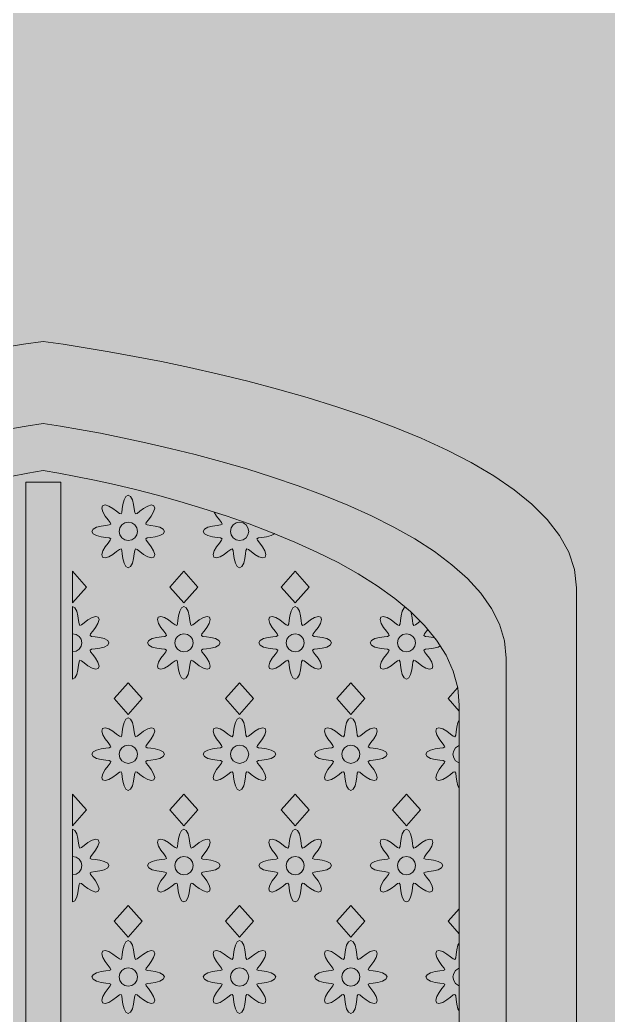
# Model space of a CAD drawing. Extents: x -18 to 1006, y -14 to 799.
# Drawn here: x 644.5 to 694.7, y 319.6 to 404.4 of the extents above; entities that cross this region are included whole.
import ezdxf

# ---------------------------------------------------------------- set-up
doc = ezdxf.new("R2010")
doc.units = 0
for name, color, linetype, lineweight, true_color in [('00_WHITE_BACKGROUND', 7, 'Continuous', 18, 0xffffff), ('01_STRUCTURE', 7, 'Continuous', 18, 0x000000), ('03_FRAMES_DOORS', 7, 'Continuous', 18, 0x000000), ('06_ORNAMENT', 7, 'Continuous', 18, 0x000000)]:
    doc.layers.add(name, color=color, linetype=linetype, lineweight=lineweight, true_color=true_color)

msp = doc.modelspace()

# ---------------------------------------------------------------- linework, layer by layer
at = {"layer": '00_WHITE_BACKGROUND', "color": 7, "lineweight": 18, "true_color": 0xffffff}
msp.add_solid([(-18, -14), (1006, -14), (-18, 799), (1006, 799)], dxfattribs=at)
at = {"layer": '01_STRUCTURE', "color": 7, "lineweight": 18, "true_color": 0x000000}
msp.add_lwpolyline([(642.92846, 376.47451), (644.80705, 376.76369), (646.5, 377), (648.19295, 376.76369), (650.07154, 376.47451), (652.11285, 376.13211), (654.29398, 375.73611), (656.59202, 375.28615), (658.98406, 374.78188), (661.4472, 374.22291), (663.95852, 373.60889), (666.49512, 372.93945), (669.03409, 372.21424), (671.55252, 371.43287), (674.0275, 370.595), (676.43613, 369.70025), (678.7555, 368.74826), (680.9627, 367.73867), (683.03481, 366.67111), (684.94895, 365.54522), (686.68219, 364.36063), (688.21162, 363.11697), (689.51435, 361.81389), (690.56746, 360.45102), (691.34804, 359.02799), (691.83319, 357.54444), (692, 356), (692, 253)], dxfattribs=at)
at = {"layer": '03_FRAMES_DOORS', "color": 7, "lineweight": 18, "true_color": 0x000000}
for points in [[(643.39943, 369.49954), (645.03029, 369.77494), (646.5, 370), (647.96971, 369.77494), (649.60057, 369.49954), (651.3727, 369.17344), (653.2662, 368.7963), (655.26121, 368.36777), (657.33781, 367.8875), (659.47614, 367.35515), (661.6563, 366.77037), (663.8584, 366.13281), (666.06256, 365.44213), (668.24889, 364.69797), (670.3975, 363.9), (672.48851, 363.04786), (674.50203, 362.1412), (676.41816, 361.17969), (678.21704, 360.16296), (679.87876, 359.09068), (681.38344, 357.9625), (682.71119, 356.77807), (683.84213, 355.53704), (684.75637, 354.23906), (685.43402, 352.8838), (685.85519, 351.47089), (686, 350), (686, 255)], [(643.71341, 365.49954), (645.17912, 365.77494), (646.5, 366), (647.82088, 365.77494), (649.28659, 365.49954), (650.87926, 365.17344), (652.58102, 364.7963), (654.37399, 364.36777), (656.24031, 363.8875), (658.1621, 363.35515), (660.12148, 362.77037), (662.10059, 362.13281), (664.08154, 361.44213), (666.04647, 360.69797), (667.9775, 359.9), (669.85676, 359.04786), (671.66638, 358.1412), (673.38848, 357.17969), (675.00519, 356.16296), (676.49863, 355.09068), (677.85094, 353.9625), (679.04423, 352.77807), (680.06065, 351.53704), (680.8823, 350.23906), (681.49133, 348.8838), (681.86985, 347.47089), (682, 346), (682, 255)]]:
    msp.add_lwpolyline(points, dxfattribs=at)
msp.add_lwpolyline([(648, 365), (645, 365), (645, 255), (648, 255)], close=True, dxfattribs=at)
at = {"layer": '06_ORNAMENT', "color": 7, "lineweight": 18, "true_color": 0x000000}
for points in [[(656.7439, 360.99962), (656.45466, 361.15946), (656.06073, 361.26302), (655.6664, 361.31688), (655.37084, 361.35359), (655.23929, 361.42027), (655.28516, 361.56044), (655.46819, 361.79539), (655.70894, 362.11231), (655.91427, 362.46409), (656.00576, 362.78164), (655.94203, 362.99542), (655.72825, 363.05915), (655.4107, 362.96765), (655.05892, 362.76233), (654.742, 362.52158), (654.50706, 362.33854), (654.36689, 362.29268), (654.3002, 362.42422), (654.2635, 362.71978), (654.20963, 363.11412), (654.10608, 363.50805), (653.94623, 363.79729), (653.75, 363.90339), (653.55377, 363.79729), (653.39392, 363.50805), (653.29037, 363.11412), (653.2365, 362.71978), (653.1998, 362.42422), (653.13311, 362.29268), (652.99294, 362.33854), (652.758, 362.52158), (652.44108, 362.76233), (652.0893, 362.96765), (651.77175, 363.05915), (651.55797, 362.99542), (651.49424, 362.78164), (651.58573, 362.46409), (651.79106, 362.11231), (652.03181, 361.79539), (652.21484, 361.56044), (652.26071, 361.42027), (652.12916, 361.35359), (651.8336, 361.31688), (651.43927, 361.26302), (651.04534, 361.15946), (650.7561, 360.99962), (650.65, 360.80339), (650.7561, 360.60716), (651.04534, 360.44731), (651.43927, 360.34375), (651.8336, 360.28989), (652.12916, 360.25319), (652.26071, 360.1865), (652.21484, 360.04633), (652.03181, 359.81139), (651.79106, 359.49446), (651.58573, 359.14268), (651.49424, 358.82514), (651.55797, 358.61136), (651.77175, 358.54762), (652.0893, 358.63912), (652.44108, 358.84444), (652.758, 359.08519), (652.99294, 359.26823), (653.13311, 359.31409), (653.1998, 359.18255), (653.2365, 358.88699), (653.29037, 358.49266), (653.39392, 358.09872), (653.55377, 357.80949), (653.75, 357.70339), (653.94623, 357.80949), (654.10608, 358.09872), (654.20963, 358.49266), (654.2635, 358.88699), (654.3002, 359.18255), (654.36689, 359.31409), (654.50706, 359.26823), (654.742, 359.08519), (655.05892, 358.84444), (655.4107, 358.63912), (655.72825, 358.54762), (655.94203, 358.61136), (656.00576, 358.82514), (655.91427, 359.14268), (655.70894, 359.49446), (655.46819, 359.81139), (655.28516, 360.04633), (655.23929, 360.1865), (655.37084, 360.25319), (655.6664, 360.28989), (656.06073, 360.34375), (656.45466, 360.44731), (656.7439, 360.60716), (656.85, 360.80339)], [(661.29106, 362.11231), (661.53181, 361.79539), (661.71484, 361.56044), (661.76071, 361.42027), (661.62916, 361.35359), (661.3336, 361.31688), (660.93927, 361.26302), (660.54534, 361.15946), (660.2561, 360.99962), (660.15, 360.80339), (660.2561, 360.60716), (660.54534, 360.44731), (660.93927, 360.34375), (661.3336, 360.28989), (661.62916, 360.25319), (661.76071, 360.1865), (661.71484, 360.04633), (661.53181, 359.81139), (661.29106, 359.49446), (661.08573, 359.14268), (660.99424, 358.82514), (661.05797, 358.61136), (661.27175, 358.54762), (661.5893, 358.63912), (661.94108, 358.84444), (662.258, 359.08519), (662.49294, 359.26823), (662.63311, 359.31409), (662.6998, 359.18255), (662.7365, 358.88699), (662.79037, 358.49266), (662.89392, 358.09872), (663.05377, 357.80949), (663.25, 357.70339), (663.44623, 357.80949), (663.60608, 358.09872), (663.70963, 358.49266), (663.7635, 358.88699), (663.8002, 359.18255), (663.86689, 359.31409), (664.00706, 359.26823), (664.242, 359.08519), (664.55892, 358.84444), (664.9107, 358.63912), (665.22825, 358.54762), (665.44203, 358.61136), (665.50576, 358.82514), (665.41427, 359.14268), (665.20894, 359.49446), (664.96819, 359.81139), (664.78516, 360.04633), (664.73929, 360.1865), (664.87084, 360.25319), (665.1664, 360.28989), (665.56073, 360.34375), (665.95466, 360.44731), (666.2439, 360.60716), (666.24798, 360.6147), (666.04647, 360.69797), (664.08154, 361.44213), (662.10059, 362.13281), (661.08886, 362.45874)], [(654.47063, 361.10188), (654.30154, 361.35493), (654.04849, 361.52401), (653.75, 361.58339), (653.45151, 361.52401), (653.19846, 361.35493), (653.02937, 361.10188), (652.97, 360.80339), (653.02937, 360.50489), (653.19846, 360.25184), (653.45151, 360.08276), (653.75, 360.02339), (654.04849, 360.08276), (654.30154, 360.25184), (654.47063, 360.50489), (654.53, 360.80339)], [(663.97063, 361.10188), (663.80154, 361.35493), (663.54849, 361.52401), (663.25, 361.58339), (662.95151, 361.52401), (662.69846, 361.35493), (662.52937, 361.10188), (662.47, 360.80339), (662.52937, 360.50489), (662.69846, 360.25184), (662.95151, 360.08276), (663.25, 360.02339), (663.54849, 360.08276), (663.80154, 360.25184), (663.97063, 360.50489), (664.03, 360.80339)], [(650.2, 356.05339), (649, 357.40339), (649, 354.70339)], [(657.3, 356.05339), (658.5, 354.70339), (659.7, 356.05339), (658.5, 357.40339)], [(666.8, 356.05339), (668, 354.70339), (669.2, 356.05339), (668, 357.40339)], [(649.19623, 348.30949), (649.35608, 348.59872), (649.45963, 348.99266), (649.5135, 349.38699), (649.5502, 349.68255), (649.61689, 349.81409), (649.75706, 349.76823), (649.992, 349.58519), (650.30892, 349.34444), (650.6607, 349.13912), (650.97825, 349.04762), (651.19203, 349.11136), (651.25576, 349.32514), (651.16427, 349.64268), (650.95894, 349.99446), (650.71819, 350.31139), (650.53516, 350.54633), (650.48929, 350.6865), (650.62084, 350.75319), (650.9164, 350.78989), (651.31073, 350.84375), (651.70466, 350.94731), (651.9939, 351.10716), (652.1, 351.30339), (651.9939, 351.49962), (651.70466, 351.65946), (651.31073, 351.76302), (650.9164, 351.81688), (650.62084, 351.85359), (650.48929, 351.92027), (650.53516, 352.06044), (650.71819, 352.29539), (650.95894, 352.61231), (651.16427, 352.96409), (651.25576, 353.28164), (651.19203, 353.49542), (650.97825, 353.55915), (650.6607, 353.46765), (650.30892, 353.26233), (649.992, 353.02158), (649.75706, 352.83854), (649.61689, 352.79268), (649.5502, 352.92422), (649.5135, 353.21978), (649.45963, 353.61412), (649.35608, 354.00805), (649.19623, 354.29729), (649, 354.40339), (649, 348.20339)], [(661.4939, 351.49962), (661.20466, 351.65946), (660.81073, 351.76302), (660.4164, 351.81688), (660.12084, 351.85359), (659.98929, 351.92027), (660.03516, 352.06044), (660.21819, 352.29539), (660.45894, 352.61231), (660.66427, 352.96409), (660.75576, 353.28164), (660.69203, 353.49542), (660.47825, 353.55915), (660.1607, 353.46765), (659.80892, 353.26233), (659.492, 353.02158), (659.25706, 352.83854), (659.11689, 352.79268), (659.0502, 352.92422), (659.0135, 353.21978), (658.95963, 353.61412), (658.85608, 354.00805), (658.69623, 354.29729), (658.5, 354.40339), (658.30377, 354.29729), (658.14392, 354.00805), (658.04037, 353.61412), (657.9865, 353.21978), (657.9498, 352.92422), (657.88311, 352.79268), (657.74294, 352.83854), (657.508, 353.02158), (657.19108, 353.26233), (656.8393, 353.46765), (656.52175, 353.55915), (656.30797, 353.49542), (656.24424, 353.28164), (656.33573, 352.96409), (656.54106, 352.61231), (656.78181, 352.29539), (656.96484, 352.06044), (657.01071, 351.92027), (656.87916, 351.85359), (656.5836, 351.81688), (656.18927, 351.76302), (655.79534, 351.65946), (655.5061, 351.49962), (655.4, 351.30339), (655.5061, 351.10716), (655.79534, 350.94731), (656.18927, 350.84375), (656.5836, 350.78989), (656.87916, 350.75319), (657.01071, 350.6865), (656.96484, 350.54633), (656.78181, 350.31139), (656.54106, 349.99446), (656.33573, 349.64268), (656.24424, 349.32514), (656.30797, 349.11136), (656.52175, 349.04762), (656.8393, 349.13912), (657.19108, 349.34444), (657.508, 349.58519), (657.74294, 349.76823), (657.88311, 349.81409), (657.9498, 349.68255), (657.9865, 349.38699), (658.04037, 348.99266), (658.14392, 348.59872), (658.30377, 348.30949), (658.5, 348.20339), (658.69623, 348.30949), (658.85608, 348.59872), (658.95963, 348.99266), (659.0135, 349.38699), (659.0502, 349.68255), (659.11689, 349.81409), (659.25706, 349.76823), (659.492, 349.58519), (659.80892, 349.34444), (660.1607, 349.13912), (660.47825, 349.04762), (660.69203, 349.11136), (660.75576, 349.32514), (660.66427, 349.64268), (660.45894, 349.99446), (660.21819, 350.31139), (660.03516, 350.54633), (659.98929, 350.6865), (660.12084, 350.75319), (660.4164, 350.78989), (660.81073, 350.84375), (661.20466, 350.94731), (661.4939, 351.10716), (661.6, 351.30339)], [(670.9939, 351.49962), (670.70466, 351.65946), (670.31073, 351.76302), (669.9164, 351.81688), (669.62084, 351.85359), (669.48929, 351.92027), (669.53516, 352.06044), (669.71819, 352.29539), (669.95894, 352.61231), (670.16427, 352.96409), (670.25576, 353.28164), (670.19203, 353.49542), (669.97825, 353.55915), (669.6607, 353.46765), (669.30892, 353.26233), (668.992, 353.02158), (668.75706, 352.83854), (668.61689, 352.79268), (668.5502, 352.92422), (668.5135, 353.21978), (668.45963, 353.61412), (668.35608, 354.00805), (668.19623, 354.29729), (668, 354.40339), (667.80377, 354.29729), (667.64392, 354.00805), (667.54037, 353.61412), (667.4865, 353.21978), (667.4498, 352.92422), (667.38311, 352.79268), (667.24294, 352.83854), (667.008, 353.02158), (666.69108, 353.26233), (666.3393, 353.46765), (666.02175, 353.55915), (665.80797, 353.49542), (665.74424, 353.28164), (665.83573, 352.96409), (666.04106, 352.61231), (666.28181, 352.29539), (666.46484, 352.06044), (666.51071, 351.92027), (666.37916, 351.85359), (666.0836, 351.81688), (665.68927, 351.76302), (665.29534, 351.65946), (665.0061, 351.49962), (664.9, 351.30339), (665.0061, 351.10716), (665.29534, 350.94731), (665.68927, 350.84375), (666.0836, 350.78989), (666.37916, 350.75319), (666.51071, 350.6865), (666.46484, 350.54633), (666.28181, 350.31139), (666.04106, 349.99446), (665.83573, 349.64268), (665.74424, 349.32514), (665.80797, 349.11136), (666.02175, 349.04762), (666.3393, 349.13912), (666.69108, 349.34444), (667.008, 349.58519), (667.24294, 349.76823), (667.38311, 349.81409), (667.4498, 349.68255), (667.4865, 349.38699), (667.54037, 348.99266), (667.64392, 348.59872), (667.80377, 348.30949), (668, 348.20339), (668.19623, 348.30949), (668.35608, 348.59872), (668.45963, 348.99266), (668.5135, 349.38699), (668.5502, 349.68255), (668.61689, 349.81409), (668.75706, 349.76823), (668.992, 349.58519), (669.30892, 349.34444), (669.6607, 349.13912), (669.97825, 349.04762), (670.19203, 349.11136), (670.25576, 349.32514), (670.16427, 349.64268), (669.95894, 349.99446), (669.71819, 350.31139), (669.53516, 350.54633), (669.48929, 350.6865), (669.62084, 350.75319), (669.9164, 350.78989), (670.31073, 350.84375), (670.70466, 350.94731), (670.9939, 351.10716), (671.1, 351.30339)], [(677.30377, 354.29729), (677.14392, 354.00805), (677.04037, 353.61412), (676.9865, 353.21978), (676.9498, 352.92422), (676.88311, 352.79268), (676.74294, 352.83854), (676.508, 353.02158), (676.19108, 353.26233), (675.8393, 353.46765), (675.52175, 353.55915), (675.30797, 353.49542), (675.24424, 353.28164), (675.33573, 352.96409), (675.54106, 352.61231), (675.78181, 352.29539), (675.96484, 352.06044), (676.01071, 351.92027), (675.87916, 351.85359), (675.5836, 351.81688), (675.18927, 351.76302), (674.79534, 351.65946), (674.5061, 351.49962), (674.4, 351.30339), (674.5061, 351.10716), (674.79534, 350.94731), (675.18927, 350.84375), (675.5836, 350.78989), (675.87916, 350.75319), (676.01071, 350.6865), (675.96484, 350.54633), (675.78181, 350.31139), (675.54106, 349.99446), (675.33573, 349.64268), (675.24424, 349.32514), (675.30797, 349.11136), (675.52175, 349.04762), (675.8393, 349.13912), (676.19108, 349.34444), (676.508, 349.58519), (676.74294, 349.76823), (676.88311, 349.81409), (676.9498, 349.68255), (676.9865, 349.38699), (677.04037, 348.99266), (677.14392, 348.59872), (677.30377, 348.30949), (677.5, 348.20339), (677.69623, 348.30949), (677.85608, 348.59872), (677.95963, 348.99266), (678.0135, 349.38699), (678.0502, 349.68255), (678.11689, 349.81409), (678.25706, 349.76823), (678.492, 349.58519), (678.80892, 349.34444), (679.1607, 349.13912), (679.47825, 349.04762), (679.69203, 349.11136), (679.75576, 349.32514), (679.66427, 349.64268), (679.45894, 349.99446), (679.21819, 350.31139), (679.03516, 350.54633), (678.98929, 350.6865), (679.12084, 350.75319), (679.4164, 350.78989), (679.81073, 350.84375), (680.20466, 350.94731), (680.37453, 351.04119), (680.06065, 351.53704), (679.89336, 351.7413), (679.81073, 351.76302), (679.4164, 351.81688), (679.12084, 351.85359), (678.98929, 351.92027), (679.03516, 352.06044), (679.21819, 352.29539), (679.32471, 352.43561), (679.04423, 352.77807), (678.66585, 353.15364), (678.492, 353.02158), (678.25706, 352.83854), (678.11689, 352.79268), (678.0502, 352.92422), (678.0135, 353.21978), (677.95963, 353.61412), (677.87409, 353.93952), (677.85094, 353.9625), (677.39228, 354.34514)], [(649.29849, 350.58276), (649.55154, 350.75184), (649.72063, 351.00489), (649.78, 351.30339), (649.72063, 351.60188), (649.55154, 351.85493), (649.29849, 352.02401), (649, 352.08339), (649, 350.52339)], [(659.22063, 351.60188), (659.05154, 351.85493), (658.79849, 352.02401), (658.5, 352.08339), (658.20151, 352.02401), (657.94846, 351.85493), (657.77937, 351.60188), (657.72, 351.30339), (657.77937, 351.00489), (657.94846, 350.75184), (658.20151, 350.58276), (658.5, 350.52339), (658.79849, 350.58276), (659.05154, 350.75184), (659.22063, 351.00489), (659.28, 351.30339)], [(668.72063, 351.60188), (668.55154, 351.85493), (668.29849, 352.02401), (668, 352.08339), (667.70151, 352.02401), (667.44846, 351.85493), (667.27937, 351.60188), (667.22, 351.30339), (667.27937, 351.00489), (667.44846, 350.75184), (667.70151, 350.58276), (668, 350.52339), (668.29849, 350.58276), (668.55154, 350.75184), (668.72063, 351.00489), (668.78, 351.30339)], [(678.22063, 351.60188), (678.05154, 351.85493), (677.79849, 352.02401), (677.5, 352.08339), (677.20151, 352.02401), (676.94846, 351.85493), (676.77937, 351.60188), (676.72, 351.30339), (676.77937, 351.00489), (676.94846, 350.75184), (677.20151, 350.58276), (677.5, 350.52339), (677.79849, 350.58276), (678.05154, 350.75184), (678.22063, 351.00489), (678.28, 351.30339)], [(652.55, 346.55339), (653.75, 345.20339), (654.95, 346.55339), (653.75, 347.90339)], [(662.05, 346.55339), (663.25, 345.20339), (664.45, 346.55339), (663.25, 347.90339)], [(671.55, 346.55339), (672.75, 345.20339), (673.95, 346.55339), (672.75, 347.90339)], [(681.05, 346.55339), (682, 345.48464), (682, 346), (681.86985, 347.47089), (681.86886, 347.4746)], [(656.7439, 341.99962), (656.45466, 342.15946), (656.06073, 342.26302), (655.6664, 342.31688), (655.37084, 342.35359), (655.23929, 342.42027), (655.28516, 342.56044), (655.46819, 342.79539), (655.70894, 343.11231), (655.91427, 343.46409), (656.00576, 343.78164), (655.94203, 343.99542), (655.72825, 344.05915), (655.4107, 343.96765), (655.05892, 343.76233), (654.742, 343.52158), (654.50706, 343.33854), (654.36689, 343.29268), (654.3002, 343.42422), (654.2635, 343.71978), (654.20963, 344.11412), (654.10608, 344.50805), (653.94623, 344.79729), (653.75, 344.90339), (653.55377, 344.79729), (653.39392, 344.50805), (653.29037, 344.11412), (653.2365, 343.71978), (653.1998, 343.42422), (653.13311, 343.29268), (652.99294, 343.33854), (652.758, 343.52158), (652.44108, 343.76233), (652.0893, 343.96765), (651.77175, 344.05915), (651.55797, 343.99542), (651.49424, 343.78164), (651.58573, 343.46409), (651.79106, 343.11231), (652.03181, 342.79539), (652.21484, 342.56044), (652.26071, 342.42027), (652.12916, 342.35359), (651.8336, 342.31688), (651.43927, 342.26302), (651.04534, 342.15946), (650.7561, 341.99962), (650.65, 341.80339), (650.7561, 341.60716), (651.04534, 341.44731), (651.43927, 341.34375), (651.8336, 341.28989), (652.12916, 341.25319), (652.26071, 341.1865), (652.21484, 341.04633), (652.03181, 340.81139), (651.79106, 340.49446), (651.58573, 340.14268), (651.49424, 339.82514), (651.55797, 339.61136), (651.77175, 339.54762), (652.0893, 339.63912), (652.44108, 339.84444), (652.758, 340.08519), (652.99294, 340.26823), (653.13311, 340.31409), (653.1998, 340.18255), (653.2365, 339.88699), (653.29037, 339.49266), (653.39392, 339.09872), (653.55377, 338.80949), (653.75, 338.70339), (653.94623, 338.80949), (654.10608, 339.09872), (654.20963, 339.49266), (654.2635, 339.88699), (654.3002, 340.18255), (654.36689, 340.31409), (654.50706, 340.26823), (654.742, 340.08519), (655.05892, 339.84444), (655.4107, 339.63912), (655.72825, 339.54762), (655.94203, 339.61136), (656.00576, 339.82514), (655.91427, 340.14268), (655.70894, 340.49446), (655.46819, 340.81139), (655.28516, 341.04633), (655.23929, 341.1865), (655.37084, 341.25319), (655.6664, 341.28989), (656.06073, 341.34375), (656.45466, 341.44731), (656.7439, 341.60716), (656.85, 341.80339)], [(666.2439, 341.99962), (665.95466, 342.15946), (665.56073, 342.26302), (665.1664, 342.31688), (664.87084, 342.35359), (664.73929, 342.42027), (664.78516, 342.56044), (664.96819, 342.79539), (665.20894, 343.11231), (665.41427, 343.46409), (665.50576, 343.78164), (665.44203, 343.99542), (665.22825, 344.05915), (664.9107, 343.96765), (664.55892, 343.76233), (664.242, 343.52158), (664.00706, 343.33854), (663.86689, 343.29268), (663.8002, 343.42422), (663.7635, 343.71978), (663.70963, 344.11412), (663.60608, 344.50805), (663.44623, 344.79729), (663.25, 344.90339), (663.05377, 344.79729), (662.89392, 344.50805), (662.79037, 344.11412), (662.7365, 343.71978), (662.6998, 343.42422), (662.63311, 343.29268), (662.49294, 343.33854), (662.258, 343.52158), (661.94108, 343.76233), (661.5893, 343.96765), (661.27175, 344.05915), (661.05797, 343.99542), (660.99424, 343.78164), (661.08573, 343.46409), (661.29106, 343.11231), (661.53181, 342.79539), (661.71484, 342.56044), (661.76071, 342.42027), (661.62916, 342.35359), (661.3336, 342.31688), (660.93927, 342.26302), (660.54534, 342.15946), (660.2561, 341.99962), (660.15, 341.80339), (660.2561, 341.60716), (660.54534, 341.44731), (660.93927, 341.34375), (661.3336, 341.28989), (661.62916, 341.25319), (661.76071, 341.1865), (661.71484, 341.04633), (661.53181, 340.81139), (661.29106, 340.49446), (661.08573, 340.14268), (660.99424, 339.82514), (661.05797, 339.61136), (661.27175, 339.54762), (661.5893, 339.63912), (661.94108, 339.84444), (662.258, 340.08519), (662.49294, 340.26823), (662.63311, 340.31409), (662.6998, 340.18255), (662.7365, 339.88699), (662.79037, 339.49266), (662.89392, 339.09872), (663.05377, 338.80949), (663.25, 338.70339), (663.44623, 338.80949), (663.60608, 339.09872), (663.70963, 339.49266), (663.7635, 339.88699), (663.8002, 340.18255), (663.86689, 340.31409), (664.00706, 340.26823), (664.242, 340.08519), (664.55892, 339.84444), (664.9107, 339.63912), (665.22825, 339.54762), (665.44203, 339.61136), (665.50576, 339.82514), (665.41427, 340.14268), (665.20894, 340.49446), (664.96819, 340.81139), (664.78516, 341.04633), (664.73929, 341.1865), (664.87084, 341.25319), (665.1664, 341.28989), (665.56073, 341.34375), (665.95466, 341.44731), (666.2439, 341.60716), (666.35, 341.80339)], [(675.7439, 341.99962), (675.45466, 342.15946), (675.06073, 342.26302), (674.6664, 342.31688), (674.37084, 342.35359), (674.23929, 342.42027), (674.28516, 342.56044), (674.46819, 342.79539), (674.70894, 343.11231), (674.91427, 343.46409), (675.00576, 343.78164), (674.94203, 343.99542), (674.72825, 344.05915), (674.4107, 343.96765), (674.05892, 343.76233), (673.742, 343.52158), (673.50706, 343.33854), (673.36689, 343.29268), (673.3002, 343.42422), (673.2635, 343.71978), (673.20963, 344.11412), (673.10608, 344.50805), (672.94623, 344.79729), (672.75, 344.90339), (672.55377, 344.79729), (672.39392, 344.50805), (672.29037, 344.11412), (672.2365, 343.71978), (672.1998, 343.42422), (672.13311, 343.29268), (671.99294, 343.33854), (671.758, 343.52158), (671.44108, 343.76233), (671.0893, 343.96765), (670.77175, 344.05915), (670.55797, 343.99542), (670.49424, 343.78164), (670.58573, 343.46409), (670.79106, 343.11231), (671.03181, 342.79539), (671.21484, 342.56044), (671.26071, 342.42027), (671.12916, 342.35359), (670.8336, 342.31688), (670.43927, 342.26302), (670.04534, 342.15946), (669.7561, 341.99962), (669.65, 341.80339), (669.7561, 341.60716), (670.04534, 341.44731), (670.43927, 341.34375), (670.8336, 341.28989), (671.12916, 341.25319), (671.26071, 341.1865), (671.21484, 341.04633), (671.03181, 340.81139), (670.79106, 340.49446), (670.58573, 340.14268), (670.49424, 339.82514), (670.55797, 339.61136), (670.77175, 339.54762), (671.0893, 339.63912), (671.44108, 339.84444), (671.758, 340.08519), (671.99294, 340.26823), (672.13311, 340.31409), (672.1998, 340.18255), (672.2365, 339.88699), (672.29037, 339.49266), (672.39392, 339.09872), (672.55377, 338.80949), (672.75, 338.70339), (672.94623, 338.80949), (673.10608, 339.09872), (673.20963, 339.49266), (673.2635, 339.88699), (673.3002, 340.18255), (673.36689, 340.31409), (673.50706, 340.26823), (673.742, 340.08519), (674.05892, 339.84444), (674.4107, 339.63912), (674.72825, 339.54762), (674.94203, 339.61136), (675.00576, 339.82514), (674.91427, 340.14268), (674.70894, 340.49446), (674.46819, 340.81139), (674.28516, 341.04633), (674.23929, 341.1865), (674.37084, 341.25319), (674.6664, 341.28989), (675.06073, 341.34375), (675.45466, 341.44731), (675.7439, 341.60716), (675.85, 341.80339)], [(681.89392, 344.50805), (681.79037, 344.11412), (681.7365, 343.71978), (681.6998, 343.42422), (681.63311, 343.29268), (681.49294, 343.33854), (681.258, 343.52158), (680.94108, 343.76233), (680.5893, 343.96765), (680.27175, 344.05915), (680.05797, 343.99542), (679.99424, 343.78164), (680.08573, 343.46409), (680.29106, 343.11231), (680.53181, 342.79539), (680.71484, 342.56044), (680.76071, 342.42027), (680.62916, 342.35359), (680.3336, 342.31688), (679.93927, 342.26302), (679.54534, 342.15946), (679.2561, 341.99962), (679.15, 341.80339), (679.2561, 341.60716), (679.54534, 341.44731), (679.93927, 341.34375), (680.3336, 341.28989), (680.62916, 341.25319), (680.76071, 341.1865), (680.71484, 341.04633), (680.53181, 340.81139), (680.29106, 340.49446), (680.08573, 340.14268), (679.99424, 339.82514), (680.05797, 339.61136), (680.27175, 339.54762), (680.5893, 339.63912), (680.94108, 339.84444), (681.258, 340.08519), (681.49294, 340.26823), (681.63311, 340.31409), (681.6998, 340.18255), (681.7365, 339.88699), (681.79037, 339.49266), (681.89392, 339.09872), (682, 338.90678), (682, 344.69999)], [(654.47063, 342.10188), (654.30154, 342.35493), (654.04849, 342.52401), (653.75, 342.58339), (653.45151, 342.52401), (653.19846, 342.35493), (653.02937, 342.10188), (652.97, 341.80339), (653.02937, 341.50489), (653.19846, 341.25184), (653.45151, 341.08276), (653.75, 341.02339), (654.04849, 341.08276), (654.30154, 341.25184), (654.47063, 341.50489), (654.53, 341.80339)], [(663.97063, 342.10188), (663.80154, 342.35493), (663.54849, 342.52401), (663.25, 342.58339), (662.95151, 342.52401), (662.69846, 342.35493), (662.52937, 342.10188), (662.47, 341.80339), (662.52937, 341.50489), (662.69846, 341.25184), (662.95151, 341.08276), (663.25, 341.02339), (663.54849, 341.08276), (663.80154, 341.25184), (663.97063, 341.50489), (664.03, 341.80339)], [(673.47063, 342.10188), (673.30154, 342.35493), (673.04849, 342.52401), (672.75, 342.58339), (672.45151, 342.52401), (672.19846, 342.35493), (672.02937, 342.10188), (671.97, 341.80339), (672.02937, 341.50489), (672.19846, 341.25184), (672.45151, 341.08276), (672.75, 341.02339), (673.04849, 341.08276), (673.30154, 341.25184), (673.47063, 341.50489), (673.53, 341.80339)], [(681.95151, 342.52401), (681.69846, 342.35493), (681.52937, 342.10188), (681.47, 341.80339), (681.52937, 341.50489), (681.69846, 341.25184), (681.95151, 341.08276), (682, 341.07311), (682, 342.53366)], [(650.2, 337.05339), (649, 338.40339), (649, 335.70339)], [(657.3, 337.05339), (658.5, 335.70339), (659.7, 337.05339), (658.5, 338.40339)], [(666.8, 337.05339), (668, 335.70339), (669.2, 337.05339), (668, 338.40339)], [(676.3, 337.05339), (677.5, 335.70339), (678.7, 337.05339), (677.5, 338.40339)], [(649.19623, 329.30949), (649.35608, 329.59872), (649.45963, 329.99266), (649.5135, 330.38699), (649.5502, 330.68255), (649.61689, 330.81409), (649.75706, 330.76823), (649.992, 330.58519), (650.30892, 330.34444), (650.6607, 330.13912), (650.97825, 330.04762), (651.19203, 330.11136), (651.25576, 330.32514), (651.16427, 330.64268), (650.95894, 330.99446), (650.71819, 331.31139), (650.53516, 331.54633), (650.48929, 331.6865), (650.62084, 331.75319), (650.9164, 331.78989), (651.31073, 331.84375), (651.70466, 331.94731), (651.9939, 332.10716), (652.1, 332.30339), (651.9939, 332.49962), (651.70466, 332.65946), (651.31073, 332.76302), (650.9164, 332.81688), (650.62084, 332.85359), (650.48929, 332.92027), (650.53516, 333.06044), (650.71819, 333.29539), (650.95894, 333.61231), (651.16427, 333.96409), (651.25576, 334.28164), (651.19203, 334.49542), (650.97825, 334.55915), (650.6607, 334.46765), (650.30892, 334.26233), (649.992, 334.02158), (649.75706, 333.83854), (649.61689, 333.79268), (649.5502, 333.92422), (649.5135, 334.21978), (649.45963, 334.61412), (649.35608, 335.00805), (649.19623, 335.29729), (649, 335.40339), (649, 329.20339)], [(661.4939, 332.49962), (661.20466, 332.65946), (660.81073, 332.76302), (660.4164, 332.81688), (660.12084, 332.85359), (659.98929, 332.92027), (660.03516, 333.06044), (660.21819, 333.29539), (660.45894, 333.61231), (660.66427, 333.96409), (660.75576, 334.28164), (660.69203, 334.49542), (660.47825, 334.55915), (660.1607, 334.46765), (659.80892, 334.26233), (659.492, 334.02158), (659.25706, 333.83854), (659.11689, 333.79268), (659.0502, 333.92422), (659.0135, 334.21978), (658.95963, 334.61412), (658.85608, 335.00805), (658.69623, 335.29729), (658.5, 335.40339), (658.30377, 335.29729), (658.14392, 335.00805), (658.04037, 334.61412), (657.9865, 334.21978), (657.9498, 333.92422), (657.88311, 333.79268), (657.74294, 333.83854), (657.508, 334.02158), (657.19108, 334.26233), (656.8393, 334.46765), (656.52175, 334.55915), (656.30797, 334.49542), (656.24424, 334.28164), (656.33573, 333.96409), (656.54106, 333.61231), (656.78181, 333.29539), (656.96484, 333.06044), (657.01071, 332.92027), (656.87916, 332.85359), (656.5836, 332.81688), (656.18927, 332.76302), (655.79534, 332.65946), (655.5061, 332.49962), (655.4, 332.30339), (655.5061, 332.10716), (655.79534, 331.94731), (656.18927, 331.84375), (656.5836, 331.78989), (656.87916, 331.75319), (657.01071, 331.6865), (656.96484, 331.54633), (656.78181, 331.31139), (656.54106, 330.99446), (656.33573, 330.64268), (656.24424, 330.32514), (656.30797, 330.11136), (656.52175, 330.04762), (656.8393, 330.13912), (657.19108, 330.34444), (657.508, 330.58519), (657.74294, 330.76823), (657.88311, 330.81409), (657.9498, 330.68255), (657.9865, 330.38699), (658.04037, 329.99266), (658.14392, 329.59872), (658.30377, 329.30949), (658.5, 329.20339), (658.69623, 329.30949), (658.85608, 329.59872), (658.95963, 329.99266), (659.0135, 330.38699), (659.0502, 330.68255), (659.11689, 330.81409), (659.25706, 330.76823), (659.492, 330.58519), (659.80892, 330.34444), (660.1607, 330.13912), (660.47825, 330.04762), (660.69203, 330.11136), (660.75576, 330.32514), (660.66427, 330.64268), (660.45894, 330.99446), (660.21819, 331.31139), (660.03516, 331.54633), (659.98929, 331.6865), (660.12084, 331.75319), (660.4164, 331.78989), (660.81073, 331.84375), (661.20466, 331.94731), (661.4939, 332.10716), (661.6, 332.30339)], [(670.9939, 332.49962), (670.70466, 332.65946), (670.31073, 332.76302), (669.9164, 332.81688), (669.62084, 332.85359), (669.48929, 332.92027), (669.53516, 333.06044), (669.71819, 333.29539), (669.95894, 333.61231), (670.16427, 333.96409), (670.25576, 334.28164), (670.19203, 334.49542), (669.97825, 334.55915), (669.6607, 334.46765), (669.30892, 334.26233), (668.992, 334.02158), (668.75706, 333.83854), (668.61689, 333.79268), (668.5502, 333.92422), (668.5135, 334.21978), (668.45963, 334.61412), (668.35608, 335.00805), (668.19623, 335.29729), (668, 335.40339), (667.80377, 335.29729), (667.64392, 335.00805), (667.54037, 334.61412), (667.4865, 334.21978), (667.4498, 333.92422), (667.38311, 333.79268), (667.24294, 333.83854), (667.008, 334.02158), (666.69108, 334.26233), (666.3393, 334.46765), (666.02175, 334.55915), (665.80797, 334.49542), (665.74424, 334.28164), (665.83573, 333.96409), (666.04106, 333.61231), (666.28181, 333.29539), (666.46484, 333.06044), (666.51071, 332.92027), (666.37916, 332.85359), (666.0836, 332.81688), (665.68927, 332.76302), (665.29534, 332.65946), (665.0061, 332.49962), (664.9, 332.30339), (665.0061, 332.10716), (665.29534, 331.94731), (665.68927, 331.84375), (666.0836, 331.78989), (666.37916, 331.75319), (666.51071, 331.6865), (666.46484, 331.54633), (666.28181, 331.31139), (666.04106, 330.99446), (665.83573, 330.64268), (665.74424, 330.32514), (665.80797, 330.11136), (666.02175, 330.04762), (666.3393, 330.13912), (666.69108, 330.34444), (667.008, 330.58519), (667.24294, 330.76823), (667.38311, 330.81409), (667.4498, 330.68255), (667.4865, 330.38699), (667.54037, 329.99266), (667.64392, 329.59872), (667.80377, 329.30949), (668, 329.20339), (668.19623, 329.30949), (668.35608, 329.59872), (668.45963, 329.99266), (668.5135, 330.38699), (668.5502, 330.68255), (668.61689, 330.81409), (668.75706, 330.76823), (668.992, 330.58519), (669.30892, 330.34444), (669.6607, 330.13912), (669.97825, 330.04762), (670.19203, 330.11136), (670.25576, 330.32514), (670.16427, 330.64268), (669.95894, 330.99446), (669.71819, 331.31139), (669.53516, 331.54633), (669.48929, 331.6865), (669.62084, 331.75319), (669.9164, 331.78989), (670.31073, 331.84375), (670.70466, 331.94731), (670.9939, 332.10716), (671.1, 332.30339)], [(680.4939, 332.49962), (680.20466, 332.65946), (679.81073, 332.76302), (679.4164, 332.81688), (679.12084, 332.85359), (678.98929, 332.92027), (679.03516, 333.06044), (679.21819, 333.29539), (679.45894, 333.61231), (679.66427, 333.96409), (679.75576, 334.28164), (679.69203, 334.49542), (679.47825, 334.55915), (679.1607, 334.46765), (678.80892, 334.26233), (678.492, 334.02158), (678.25706, 333.83854), (678.11689, 333.79268), (678.0502, 333.92422), (678.0135, 334.21978), (677.95963, 334.61412), (677.85608, 335.00805), (677.69623, 335.29729), (677.5, 335.40339), (677.30377, 335.29729), (677.14392, 335.00805), (677.04037, 334.61412), (676.9865, 334.21978), (676.9498, 333.92422), (676.88311, 333.79268), (676.74294, 333.83854), (676.508, 334.02158), (676.19108, 334.26233), (675.8393, 334.46765), (675.52175, 334.55915), (675.30797, 334.49542), (675.24424, 334.28164), (675.33573, 333.96409), (675.54106, 333.61231), (675.78181, 333.29539), (675.96484, 333.06044), (676.01071, 332.92027), (675.87916, 332.85359), (675.5836, 332.81688), (675.18927, 332.76302), (674.79534, 332.65946), (674.5061, 332.49962), (674.4, 332.30339), (674.5061, 332.10716), (674.79534, 331.94731), (675.18927, 331.84375), (675.5836, 331.78989), (675.87916, 331.75319), (676.01071, 331.6865), (675.96484, 331.54633), (675.78181, 331.31139), (675.54106, 330.99446), (675.33573, 330.64268), (675.24424, 330.32514), (675.30797, 330.11136), (675.52175, 330.04762), (675.8393, 330.13912), (676.19108, 330.34444), (676.508, 330.58519), (676.74294, 330.76823), (676.88311, 330.81409), (676.9498, 330.68255), (676.9865, 330.38699), (677.04037, 329.99266), (677.14392, 329.59872), (677.30377, 329.30949), (677.5, 329.20339), (677.69623, 329.30949), (677.85608, 329.59872), (677.95963, 329.99266), (678.0135, 330.38699), (678.0502, 330.68255), (678.11689, 330.81409), (678.25706, 330.76823), (678.492, 330.58519), (678.80892, 330.34444), (679.1607, 330.13912), (679.47825, 330.04762), (679.69203, 330.11136), (679.75576, 330.32514), (679.66427, 330.64268), (679.45894, 330.99446), (679.21819, 331.31139), (679.03516, 331.54633), (678.98929, 331.6865), (679.12084, 331.75319), (679.4164, 331.78989), (679.81073, 331.84375), (680.20466, 331.94731), (680.4939, 332.10716), (680.6, 332.30339)], [(649.29849, 331.58276), (649.55154, 331.75184), (649.72063, 332.00489), (649.78, 332.30339), (649.72063, 332.60188), (649.55154, 332.85493), (649.29849, 333.02401), (649, 333.08339), (649, 331.52339)], [(659.22063, 332.60188), (659.05154, 332.85493), (658.79849, 333.02401), (658.5, 333.08339), (658.20151, 333.02401), (657.94846, 332.85493), (657.77937, 332.60188), (657.72, 332.30339), (657.77937, 332.00489), (657.94846, 331.75184), (658.20151, 331.58276), (658.5, 331.52339), (658.79849, 331.58276), (659.05154, 331.75184), (659.22063, 332.00489), (659.28, 332.30339)], [(668.72063, 332.60188), (668.55154, 332.85493), (668.29849, 333.02401), (668, 333.08339), (667.70151, 333.02401), (667.44846, 332.85493), (667.27937, 332.60188), (667.22, 332.30339), (667.27937, 332.00489), (667.44846, 331.75184), (667.70151, 331.58276), (668, 331.52339), (668.29849, 331.58276), (668.55154, 331.75184), (668.72063, 332.00489), (668.78, 332.30339)], [(678.22063, 332.60188), (678.05154, 332.85493), (677.79849, 333.02401), (677.5, 333.08339), (677.20151, 333.02401), (676.94846, 332.85493), (676.77937, 332.60188), (676.72, 332.30339), (676.77937, 332.00489), (676.94846, 331.75184), (677.20151, 331.58276), (677.5, 331.52339), (677.79849, 331.58276), (678.05154, 331.75184), (678.22063, 332.00489), (678.28, 332.30339)], [(652.55, 327.55339), (653.75, 326.20339), (654.95, 327.55339), (653.75, 328.90339)], [(662.05, 327.55339), (663.25, 326.20339), (664.45, 327.55339), (663.25, 328.90339)], [(671.55, 327.55339), (672.75, 326.20339), (673.95, 327.55339), (672.75, 328.90339)], [(681.05, 327.55339), (682, 326.48464), (682, 328.62214)], [(656.7439, 322.99962), (656.45466, 323.15946), (656.06073, 323.26302), (655.6664, 323.31688), (655.37084, 323.35359), (655.23929, 323.42027), (655.28516, 323.56044), (655.46819, 323.79539), (655.70894, 324.11231), (655.91427, 324.46409), (656.00576, 324.78164), (655.94203, 324.99542), (655.72825, 325.05915), (655.4107, 324.96765), (655.05892, 324.76233), (654.742, 324.52158), (654.50706, 324.33854), (654.36689, 324.29268), (654.3002, 324.42422), (654.2635, 324.71978), (654.20963, 325.11412), (654.10608, 325.50805), (653.94623, 325.79729), (653.75, 325.90339), (653.55377, 325.79729), (653.39392, 325.50805), (653.29037, 325.11412), (653.2365, 324.71978), (653.1998, 324.42422), (653.13311, 324.29268), (652.99294, 324.33854), (652.758, 324.52158), (652.44108, 324.76233), (652.0893, 324.96765), (651.77175, 325.05915), (651.55797, 324.99542), (651.49424, 324.78164), (651.58573, 324.46409), (651.79106, 324.11231), (652.03181, 323.79539), (652.21484, 323.56044), (652.26071, 323.42027), (652.12916, 323.35359), (651.8336, 323.31688), (651.43927, 323.26302), (651.04534, 323.15946), (650.7561, 322.99962), (650.65, 322.80339), (650.7561, 322.60716), (651.04534, 322.44731), (651.43927, 322.34375), (651.8336, 322.28989), (652.12916, 322.25319), (652.26071, 322.1865), (652.21484, 322.04633), (652.03181, 321.81139), (651.79106, 321.49446), (651.58573, 321.14268), (651.49424, 320.82514), (651.55797, 320.61136), (651.77175, 320.54762), (652.0893, 320.63912), (652.44108, 320.84444), (652.758, 321.08519), (652.99294, 321.26823), (653.13311, 321.31409), (653.1998, 321.18255), (653.2365, 320.88699), (653.29037, 320.49266), (653.39392, 320.09872), (653.55377, 319.80949), (653.75, 319.70339), (653.94623, 319.80949), (654.10608, 320.09872), (654.20963, 320.49266), (654.2635, 320.88699), (654.3002, 321.18255), (654.36689, 321.31409), (654.50706, 321.26823), (654.742, 321.08519), (655.05892, 320.84444), (655.4107, 320.63912), (655.72825, 320.54762), (655.94203, 320.61136), (656.00576, 320.82514), (655.91427, 321.14268), (655.70894, 321.49446), (655.46819, 321.81139), (655.28516, 322.04633), (655.23929, 322.1865), (655.37084, 322.25319), (655.6664, 322.28989), (656.06073, 322.34375), (656.45466, 322.44731), (656.7439, 322.60716), (656.85, 322.80339)], [(666.2439, 322.99962), (665.95466, 323.15946), (665.56073, 323.26302), (665.1664, 323.31688), (664.87084, 323.35359), (664.73929, 323.42027), (664.78516, 323.56044), (664.96819, 323.79539), (665.20894, 324.11231), (665.41427, 324.46409), (665.50576, 324.78164), (665.44203, 324.99542), (665.22825, 325.05915), (664.9107, 324.96765), (664.55892, 324.76233), (664.242, 324.52158), (664.00706, 324.33854), (663.86689, 324.29268), (663.8002, 324.42422), (663.7635, 324.71978), (663.70963, 325.11412), (663.60608, 325.50805), (663.44623, 325.79729), (663.25, 325.90339), (663.05377, 325.79729), (662.89392, 325.50805), (662.79037, 325.11412), (662.7365, 324.71978), (662.6998, 324.42422), (662.63311, 324.29268), (662.49294, 324.33854), (662.258, 324.52158), (661.94108, 324.76233), (661.5893, 324.96765), (661.27175, 325.05915), (661.05797, 324.99542), (660.99424, 324.78164), (661.08573, 324.46409), (661.29106, 324.11231), (661.53181, 323.79539), (661.71484, 323.56044), (661.76071, 323.42027), (661.62916, 323.35359), (661.3336, 323.31688), (660.93927, 323.26302), (660.54534, 323.15946), (660.2561, 322.99962), (660.15, 322.80339), (660.2561, 322.60716), (660.54534, 322.44731), (660.93927, 322.34375), (661.3336, 322.28989), (661.62916, 322.25319), (661.76071, 322.1865), (661.71484, 322.04633), (661.53181, 321.81139), (661.29106, 321.49446), (661.08573, 321.14268), (660.99424, 320.82514), (661.05797, 320.61136), (661.27175, 320.54762), (661.5893, 320.63912), (661.94108, 320.84444), (662.258, 321.08519), (662.49294, 321.26823), (662.63311, 321.31409), (662.6998, 321.18255), (662.7365, 320.88699), (662.79037, 320.49266), (662.89392, 320.09872), (663.05377, 319.80949), (663.25, 319.70339), (663.44623, 319.80949), (663.60608, 320.09872), (663.70963, 320.49266), (663.7635, 320.88699), (663.8002, 321.18255), (663.86689, 321.31409), (664.00706, 321.26823), (664.242, 321.08519), (664.55892, 320.84444), (664.9107, 320.63912), (665.22825, 320.54762), (665.44203, 320.61136), (665.50576, 320.82514), (665.41427, 321.14268), (665.20894, 321.49446), (664.96819, 321.81139), (664.78516, 322.04633), (664.73929, 322.1865), (664.87084, 322.25319), (665.1664, 322.28989), (665.56073, 322.34375), (665.95466, 322.44731), (666.2439, 322.60716), (666.35, 322.80339)], [(675.7439, 322.99962), (675.45466, 323.15946), (675.06073, 323.26302), (674.6664, 323.31688), (674.37084, 323.35359), (674.23929, 323.42027), (674.28516, 323.56044), (674.46819, 323.79539), (674.70894, 324.11231), (674.91427, 324.46409), (675.00576, 324.78164), (674.94203, 324.99542), (674.72825, 325.05915), (674.4107, 324.96765), (674.05892, 324.76233), (673.742, 324.52158), (673.50706, 324.33854), (673.36689, 324.29268), (673.3002, 324.42422), (673.2635, 324.71978), (673.20963, 325.11412), (673.10608, 325.50805), (672.94623, 325.79729), (672.75, 325.90339), (672.55377, 325.79729), (672.39392, 325.50805), (672.29037, 325.11412), (672.2365, 324.71978), (672.1998, 324.42422), (672.13311, 324.29268), (671.99294, 324.33854), (671.758, 324.52158), (671.44108, 324.76233), (671.0893, 324.96765), (670.77175, 325.05915), (670.55797, 324.99542), (670.49424, 324.78164), (670.58573, 324.46409), (670.79106, 324.11231), (671.03181, 323.79539), (671.21484, 323.56044), (671.26071, 323.42027), (671.12916, 323.35359), (670.8336, 323.31688), (670.43927, 323.26302), (670.04534, 323.15946), (669.7561, 322.99962), (669.65, 322.80339), (669.7561, 322.60716), (670.04534, 322.44731), (670.43927, 322.34375), (670.8336, 322.28989), (671.12916, 322.25319), (671.26071, 322.1865), (671.21484, 322.04633), (671.03181, 321.81139), (670.79106, 321.49446), (670.58573, 321.14268), (670.49424, 320.82514), (670.55797, 320.61136), (670.77175, 320.54762), (671.0893, 320.63912), (671.44108, 320.84444), (671.758, 321.08519), (671.99294, 321.26823), (672.13311, 321.31409), (672.1998, 321.18255), (672.2365, 320.88699), (672.29037, 320.49266), (672.39392, 320.09872), (672.55377, 319.80949), (672.75, 319.70339), (672.94623, 319.80949), (673.10608, 320.09872), (673.20963, 320.49266), (673.2635, 320.88699), (673.3002, 321.18255), (673.36689, 321.31409), (673.50706, 321.26823), (673.742, 321.08519), (674.05892, 320.84444), (674.4107, 320.63912), (674.72825, 320.54762), (674.94203, 320.61136), (675.00576, 320.82514), (674.91427, 321.14268), (674.70894, 321.49446), (674.46819, 321.81139), (674.28516, 322.04633), (674.23929, 322.1865), (674.37084, 322.25319), (674.6664, 322.28989), (675.06073, 322.34375), (675.45466, 322.44731), (675.7439, 322.60716), (675.85, 322.80339)], [(681.89392, 325.50805), (681.79037, 325.11412), (681.7365, 324.71978), (681.6998, 324.42422), (681.63311, 324.29268), (681.49294, 324.33854), (681.258, 324.52158), (680.94108, 324.76233), (680.5893, 324.96765), (680.27175, 325.05915), (680.05797, 324.99542), (679.99424, 324.78164), (680.08573, 324.46409), (680.29106, 324.11231), (680.53181, 323.79539), (680.71484, 323.56044), (680.76071, 323.42027), (680.62916, 323.35359), (680.3336, 323.31688), (679.93927, 323.26302), (679.54534, 323.15946), (679.2561, 322.99962), (679.15, 322.80339), (679.2561, 322.60716), (679.54534, 322.44731), (679.93927, 322.34375), (680.3336, 322.28989), (680.62916, 322.25319), (680.76071, 322.1865), (680.71484, 322.04633), (680.53181, 321.81139), (680.29106, 321.49446), (680.08573, 321.14268), (679.99424, 320.82514), (680.05797, 320.61136), (680.27175, 320.54762), (680.5893, 320.63912), (680.94108, 320.84444), (681.258, 321.08519), (681.49294, 321.26823), (681.63311, 321.31409), (681.6998, 321.18255), (681.7365, 320.88699), (681.79037, 320.49266), (681.89392, 320.09872), (682, 319.90678), (682, 325.69999)], [(654.47063, 323.10188), (654.30154, 323.35493), (654.04849, 323.52401), (653.75, 323.58339), (653.45151, 323.52401), (653.19846, 323.35493), (653.02937, 323.10188), (652.97, 322.80339), (653.02937, 322.50489), (653.19846, 322.25184), (653.45151, 322.08276), (653.75, 322.02339), (654.04849, 322.08276), (654.30154, 322.25184), (654.47063, 322.50489), (654.53, 322.80339)], [(663.97063, 323.10188), (663.80154, 323.35493), (663.54849, 323.52401), (663.25, 323.58339), (662.95151, 323.52401), (662.69846, 323.35493), (662.52937, 323.10188), (662.47, 322.80339), (662.52937, 322.50489), (662.69846, 322.25184), (662.95151, 322.08276), (663.25, 322.02339), (663.54849, 322.08276), (663.80154, 322.25184), (663.97063, 322.50489), (664.03, 322.80339)], [(673.47063, 323.10188), (673.30154, 323.35493), (673.04849, 323.52401), (672.75, 323.58339), (672.45151, 323.52401), (672.19846, 323.35493), (672.02937, 323.10188), (671.97, 322.80339), (672.02937, 322.50489), (672.19846, 322.25184), (672.45151, 322.08276), (672.75, 322.02339), (673.04849, 322.08276), (673.30154, 322.25184), (673.47063, 322.50489), (673.53, 322.80339)], [(681.95151, 323.52401), (681.69846, 323.35493), (681.52937, 323.10188), (681.47, 322.80339), (681.52937, 322.50489), (681.69846, 322.25184), (681.95151, 322.08276), (682, 322.07311), (682, 323.53366)]]:
    msp.add_lwpolyline(points, close=True, dxfattribs=at)

doc.saveas('drawing.dxf')
